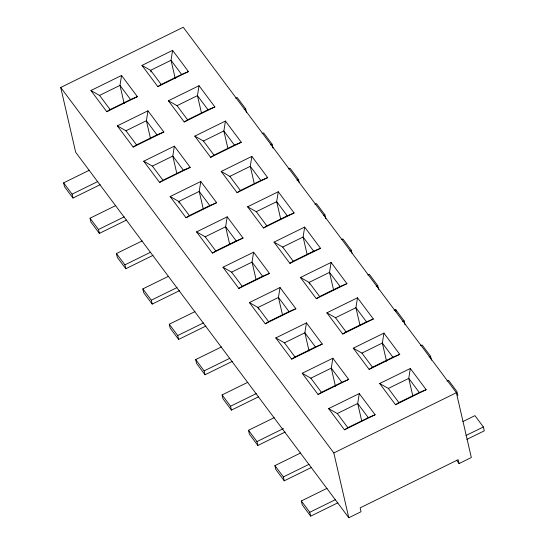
<?xml version="1.0" encoding="UTF-8"?>
<svg xmlns="http://www.w3.org/2000/svg" width="545" height="545" viewBox="0 0 545 545"><rect width="100%" height="100%" fill="white"/><g stroke="black" fill="none" stroke-linecap="round" stroke-linejoin="round"><path stroke-width="0.82" d="M121.549 75.462L137.395 96.669L106.759 111.725L90.913 90.518L121.549 75.462L119.982 85.381L124.178 103.57M147.961 110.805L163.807 132.013L133.171 147.068L117.325 125.861L147.961 110.805L146.394 120.731L150.59 138.914M172.608 50.365L188.454 71.572L157.818 86.628L141.972 65.42L172.608 50.365L171.035 60.291L175.238 78.48M174.373 146.149L190.219 167.356L159.59 182.411L143.737 161.204L174.373 146.149L172.806 156.074L176.812 173.433M199.02 85.708L214.866 106.915L184.23 121.971L168.385 100.764L199.02 85.708L197.447 95.634L201.459 112.999M200.785 181.492L216.638 202.699L186.002 217.755L170.149 196.547L200.785 181.492L199.218 191.418L203.224 208.783M225.432 121.058L241.278 142.265L210.643 157.321L194.797 136.114L225.432 121.058L223.866 130.977L227.871 148.342M227.197 216.842L243.05 238.049L212.414 253.105L196.568 231.897L227.197 216.842L225.63 226.761L229.643 244.126M251.845 156.401L267.69 177.609L237.055 192.664L221.209 171.457L251.845 156.401L250.278 166.327L254.283 183.685M253.616 252.185L269.462 273.392L238.826 288.448L222.98 267.241L253.616 252.185L252.042 262.111L256.055 279.469M278.257 191.745L294.109 212.952L263.473 228.008L247.621 206.8L278.257 191.745L276.69 201.67L280.695 219.029M280.028 287.528L295.874 308.736L265.238 323.791L249.392 302.584L280.028 287.528L278.454 297.454L282.657 315.644M304.669 227.088L320.521 248.295L289.885 263.358L274.04 242.15L304.669 227.088L303.102 237.014L307.114 254.379M306.44 322.878L322.286 344.079L291.65 359.141L275.804 337.934L306.44 322.878L304.873 332.797L309.07 350.987M331.088 262.438L346.933 283.645L316.298 298.701L300.452 277.494L331.088 262.438L329.514 272.364L333.717 290.546M332.852 358.222L348.698 379.429L318.062 394.485L302.216 373.277L332.852 358.222L331.285 368.147L335.482 386.33M357.5 297.781L373.345 318.989L342.71 334.044L326.864 312.837L357.5 297.781L355.926 307.707L359.938 325.065M359.264 393.565L375.117 414.772L344.481 429.828L328.628 408.621L359.264 393.565L357.697 403.491L361.703 420.849M383.912 333.124L399.757 354.332L369.122 369.387L353.276 348.18L383.912 333.124L382.345 343.05L386.541 361.24M410.324 368.475L426.17 389.682L395.534 404.737L379.688 383.53L410.324 368.475L408.757 378.394L412.763 395.759M106.759 111.725L110.117 109.559L130.541 99.524L137.395 96.669M157.818 86.628L161.177 84.468L181.601 74.427L188.454 71.572M133.171 147.068L136.536 144.902L156.96 134.867L163.807 132.013M184.23 121.971L187.589 119.811L208.013 109.77L214.866 106.915M159.59 182.411L162.948 180.252L183.372 170.21L190.219 167.356M210.643 157.321L214.008 155.155L234.432 145.12L241.278 142.265M186.002 217.755L189.36 215.595L209.784 205.554L216.638 202.699M237.055 192.664L240.42 190.498L260.844 180.463L267.69 177.609M212.414 253.105L215.772 250.938L236.196 240.904L243.05 238.049M263.473 228.008L266.832 225.848L287.256 215.806L294.109 212.952M238.826 288.448L242.184 286.282L262.608 276.247L269.462 273.392M289.885 263.358L293.244 261.191L313.668 251.156L320.521 248.295M265.238 323.791L268.596 321.632L289.02 311.59L295.874 308.736M316.298 298.701L319.656 296.534L340.08 286.5L346.933 283.645M291.65 359.141L295.015 356.975L315.439 346.94L322.286 344.079M342.71 334.044L346.068 331.885L366.492 321.843L373.345 318.989M318.062 394.485L321.427 392.318L341.851 382.283L348.698 379.429M369.122 369.387L372.487 367.228L392.904 357.186L399.757 354.332M344.481 429.828L347.839 427.668L368.263 417.627L375.117 414.772M395.534 404.737L398.899 402.571L419.323 392.536L426.17 389.682M459.074 463.55L458.181 459.667L360.15 507.845L361.042 511.728L348.786 517.75L75.68 152.28L60.713 87.473L183.256 27.25L456.369 392.72L471.33 457.528L459.074 463.55L456.581 460.212M90.913 90.518L99.558 95.423L119.982 85.381L130.541 99.524M117.325 125.861L125.97 130.766L146.394 120.731L156.96 134.867M168.385 100.764L177.03 105.675L197.447 95.634L208.013 109.77M100.198 184.66L72.969 198.046L64.514 186.737L63.622 182.854L89.339 170.217M235.706 98.277L237.218 97.535L245.672 108.843L246.565 112.726M72.969 198.046L72.069 194.163L97.787 181.526M244.16 109.586L245.672 108.843M143.737 161.204L152.382 166.109L172.806 156.074L183.372 170.21M194.797 136.114L203.442 141.019L223.866 130.977L234.432 145.12M126.61 220.01L99.381 233.389L90.926 222.081L90.034 218.198L115.751 205.56M262.118 133.627L263.63 132.878L272.084 144.193L272.977 148.07M99.381 233.389L98.482 229.506L124.206 216.869M270.572 144.936L272.084 144.193M221.209 171.457L229.854 176.362L250.278 166.327L260.844 180.463M153.022 255.353L125.793 268.733L117.339 257.424L116.446 253.541L142.163 240.904M288.53 168.97L290.042 168.228L298.497 179.537L299.212 182.643M125.793 268.733L124.9 264.856L150.618 252.212M296.984 180.279L298.497 179.537M196.568 231.897L205.206 236.803L225.63 226.761L236.196 240.904M247.621 206.8L256.266 211.705L276.69 201.67L287.256 215.806M179.434 290.696L152.205 304.083L143.757 292.767L142.858 288.891L168.575 276.247M314.942 204.314L316.454 203.571L324.909 214.88L325.808 218.763M152.205 304.083L151.312 300.2L177.03 287.562M323.396 215.622L324.909 214.88M222.98 267.241L231.618 272.146L252.042 262.111L262.608 276.247M274.04 242.15L282.678 247.055L303.102 237.014L313.668 251.156M205.853 326.039L178.617 339.426L170.169 328.117L169.27 324.234L194.987 311.597M341.361 239.657L342.873 238.914L351.321 250.223L352.036 253.33M178.617 339.426L177.725 335.543L203.442 322.906M349.808 250.972L351.321 250.223M232.265 361.389L205.036 374.769L196.582 363.461L195.682 359.577L221.406 346.94M367.773 275.007L369.285 274.264L377.733 285.573L378.632 289.45M205.036 374.769L204.137 370.893L229.854 358.249M376.22 286.316L377.733 285.573M275.804 337.934L284.449 342.839L304.873 332.797L315.439 346.94M326.864 312.837L335.509 317.742L355.926 307.707L366.492 321.843M258.677 396.733L231.448 410.113L222.994 398.804L222.101 394.927L247.818 382.283M394.185 310.35L395.697 309.608L404.152 320.916L405.044 324.8M231.448 410.113L230.549 406.236L256.266 393.592M402.639 321.659L404.152 320.916M302.216 373.277L310.861 378.182L331.285 368.147L341.851 382.283M353.276 348.18L361.921 353.092L382.345 343.05L392.904 357.186M285.09 432.076L257.86 445.463L249.406 434.154L248.513 430.271L274.23 417.633M420.597 345.694L422.109 344.951L430.564 356.26L431.456 360.143M257.86 445.463L256.961 441.579L283.441 428.568M429.051 357.002L430.564 356.26M328.628 408.621L337.273 413.526L357.697 403.491L368.263 417.627M379.688 383.53L388.333 388.435L408.757 378.394L419.323 392.536M311.502 467.426L284.272 480.806L275.818 469.497L274.925 465.614L300.642 452.977M447.009 381.037L448.521 380.294L456.976 391.61L457.868 395.486M284.272 480.806L283.38 476.923L309.097 464.286M348.786 517.75L333.826 452.943L456.369 392.72M337.914 502.769L310.684 516.149L302.237 504.84L301.337 500.957L327.055 488.32M462.834 421.592L474.933 415.644L483.388 426.953L484.287 430.836L466.888 439.386M310.684 516.149L309.792 512.273L335.509 499.629M465.989 435.503L483.388 426.953M141.972 65.42L150.611 70.325L161.177 84.468M170.149 196.547L178.794 201.459L189.36 215.595M300.452 277.494L309.09 282.399L319.656 296.534M249.392 302.584L258.037 307.489L268.596 321.632M181.601 74.427L171.035 60.291L150.611 70.325L150.992 71.981M340.08 286.5L329.514 272.364L309.09 282.399L309.471 284.054M177.03 105.675L187.589 119.811M203.442 141.019L214.008 155.155M229.854 176.362L240.42 190.498M256.266 211.705L266.832 225.848M282.678 247.055L293.244 261.191M335.509 317.742L346.068 331.885M361.921 353.092L372.487 367.228M388.333 388.435L398.899 402.571M209.784 205.554L199.218 191.418L178.794 201.459L179.176 203.108M289.02 311.59L278.454 297.454L258.037 307.489L258.419 309.144M99.558 95.423L110.117 109.559M125.97 130.766L136.536 144.902M152.382 166.109L162.948 180.252M205.206 236.803L215.772 250.938M231.618 272.146L242.184 286.282M284.449 342.839L295.015 356.975M310.861 378.182L321.427 392.318M337.273 413.526L347.839 427.668M60.713 87.473L333.826 452.943M63.622 182.854L72.069 194.163M90.034 218.198L98.482 229.506M116.446 253.541L124.9 264.856M142.858 288.891L151.312 300.2M169.27 324.234L177.725 335.543M195.682 359.577L204.137 370.893M222.101 394.927L230.549 406.236M248.513 430.271L256.961 441.579M274.925 465.614L283.38 476.923M301.337 500.957L309.792 512.273M395.697 309.608L396.058 311.161"/></g></svg>
